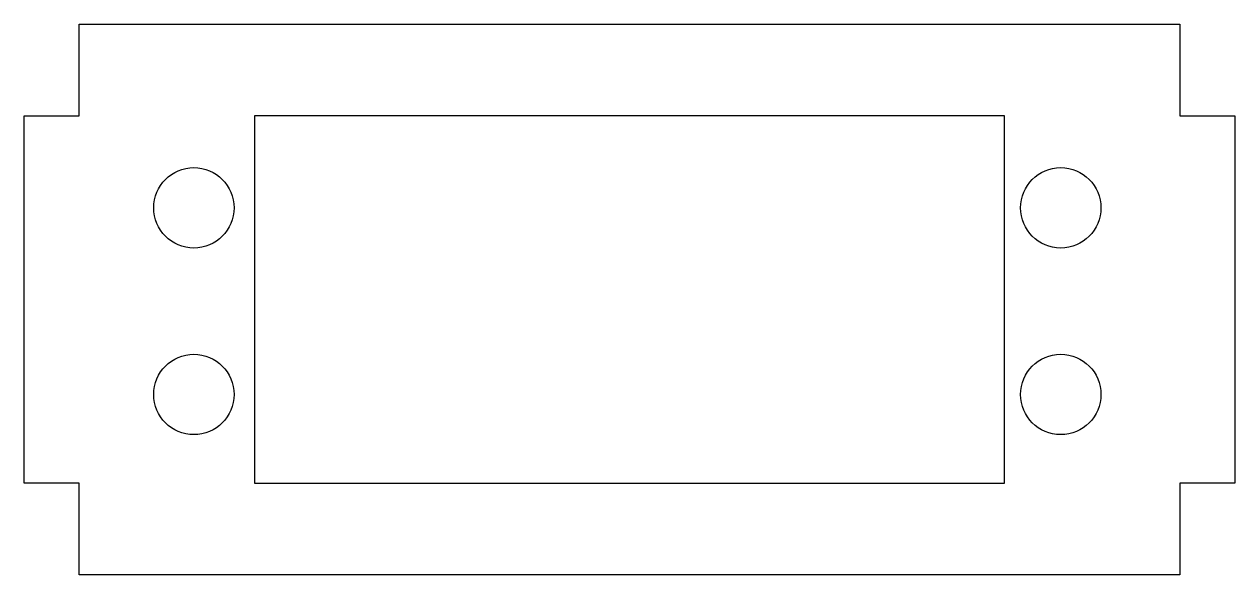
# Model space of a CAD drawing. Header units: millimetres. Extents: x -72.7 to -6.7, y 100 to 130.
import ezdxf

# ---------------------------------------------------------------- set-up
doc = ezdxf.new("R2010")
doc.units = ezdxf.units.MM
doc.layers.get('0').update_dxf_attribs({"linetype": 'CONTINUOUS'})

msp = doc.modelspace()

# ---------------------------------------------------------------- linework, layer by layer
for points in [[(-69.72, 125), (-69.72, 130), (-9.72, 130), (-9.72, 125), (-6.72, 125), (-6.72, 105), (-9.72, 105), (-9.72, 100), (-69.72, 100), (-69.72, 105), (-72.72, 105), (-72.72, 125)], [(-60.16, 105), (-19.28, 105), (-19.28, 125), (-60.16, 125)]]:
    msp.add_lwpolyline(points, close=True)
for centre in [(-63.47, 119.995), (-16.21, 119.995), (-63.47, 109.825), (-16.21, 109.825)]:
    msp.add_circle(centre, 2.19)

doc.saveas('drawing.dxf')
